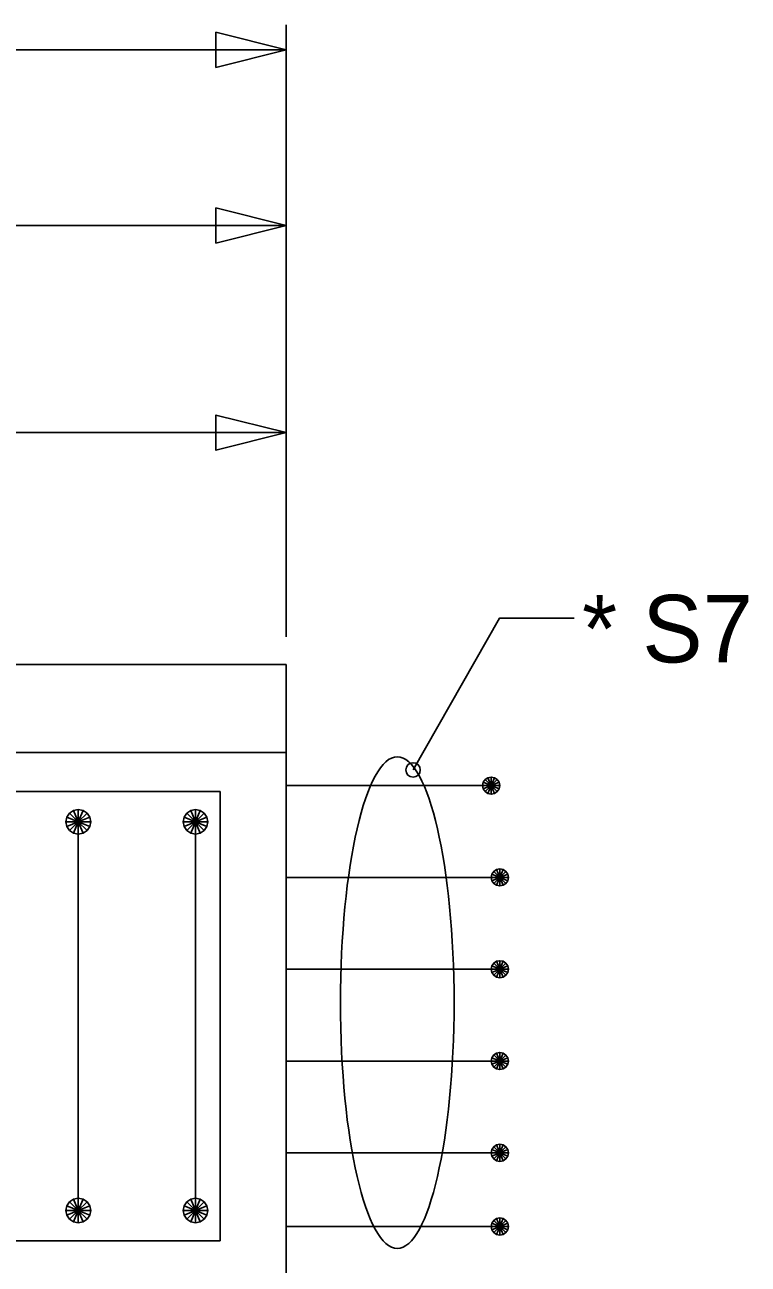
# Model space of a CAD drawing. Extents: x 0 to 34, y -1.6 to 25.2.
# Drawn here: x 20.232 to 21.775, y 10.192 to 12.835 of the extents above; entities that cross this region are included whole.
import ezdxf

# ---------------------------------------------------------------- set-up
doc = ezdxf.new("R2010")
doc.units = 0
for name, color, linetype in [('Arrowhead Terminators CELL', 7, 'Continuous'), ('P_SMU_Concrete_Girder', 7, 'Continuous'), ('P_SMU_Rebar_S_Bar', 7, 'Continuous'), ('SMU_Dimension Lines', 7, 'Continuous'), ('SMU_Text', 7, 'Continuous')]:
    doc.layers.add(name, color=color, linetype=linetype)

msp = doc.modelspace()

# ---------------------------------------------------------------- linework, layer by layer
at = {"layer": 'Arrowhead Terminators CELL'}
for points in [[(20.7895, 12.7821), (20.6395, 12.8196), (20.6395, 12.7446)], [(20.7895, 12.4071), (20.6395, 12.4446), (20.6395, 12.3696)], [(20.7895, 11.9655), (20.6395, 12.003), (20.6395, 11.928)]]:
    msp.add_lwpolyline(points, close=True, dxfattribs=at)
at = {"layer": 'P_SMU_Concrete_Girder'}
for p, q in [((20.7895, 11.4708), (3.8957, 11.4708)), ((3.8957, 11.2833), (20.7895, 11.2833))]:
    msp.add_line(p, q, dxfattribs=at)
msp.add_lwpolyline([(3.8957, 9.9708), (20.7895, 9.9708), (20.7895, 11.4708)], dxfattribs=at)
at = {"layer": 'P_SMU_Rebar_S_Bar'}
for p, q in [((20.7895, 11.2126), (21.2449, 11.2126)), ((20.6489, 11.1997), (17.6432, 11.1997)), ((20.6489, 11.1997), (20.6489, 10.2419)), ((20.3361, 11.1597), (20.3275, 11.154)), ((20.3275, 11.154), (20.3361, 11.1597)), ((20.3461, 11.1617), (20.3361, 11.1597)), ((20.3361, 11.1597), (20.3461, 11.1353)), ((20.3563, 11.1597), (20.3461, 11.1617)), ((20.3461, 11.1617), (20.3461, 11.1353)), ((20.3461, 11.1353), (20.3563, 11.1597)), ((20.3649, 11.154), (20.3563, 11.1597)), ((20.3563, 11.1597), (20.3649, 11.154)), ((20.586, 11.1597), (20.5775, 11.154)), ((20.5775, 11.154), (20.586, 11.1597)), ((20.5961, 11.1617), (20.586, 11.1597)), ((20.586, 11.1597), (20.5961, 11.1353)), ((20.6063, 11.1597), (20.5961, 11.1617)), ((20.5961, 11.1617), (20.5961, 11.1353)), ((20.5961, 11.1353), (20.6063, 11.1597)), ((20.6148, 11.154), (20.6063, 11.1597)), ((20.6063, 11.1597), (20.6148, 11.154)), ((20.3218, 11.1454), (20.3197, 11.1353)), ((20.3197, 11.1353), (20.3218, 11.1454)), ((20.3197, 11.1353), (20.3218, 11.1252)), ((20.3461, 11.1353), (20.3197, 11.1353)), ((20.3275, 11.154), (20.3218, 11.1454)), ((20.3218, 11.1454), (20.3461, 11.1353)), ((20.3218, 11.1252), (20.3461, 11.1353)), ((20.3461, 11.1353), (20.3275, 11.154)), ((20.3461, 11.1353), (20.3275, 11.1166)), ((20.336, 11.1109), (20.3461, 11.1353)), ((20.3649, 11.154), (20.3461, 11.1353)), ((20.3461, 11.1353), (20.3706, 11.1454)), ((20.3461, 10.9083), (20.3461, 11.1353)), ((20.3461, 11.1353), (20.3461, 11.1089)), ((20.3726, 11.1353), (20.3461, 11.1353)), ((20.3461, 11.1353), (20.3706, 11.1251)), ((20.3648, 11.1166), (20.3461, 11.1353)), ((20.3461, 11.1353), (20.3563, 11.1109)), ((20.3706, 11.1454), (20.3649, 11.154)), ((20.3726, 11.1353), (20.3706, 11.1454)), ((20.3706, 11.1454), (20.3726, 11.1353)), ((20.3706, 11.1251), (20.3726, 11.1353)), ((20.5717, 11.1454), (20.5697, 11.1353)), ((20.5697, 11.1353), (20.5717, 11.1454)), ((20.5697, 11.1353), (20.5717, 11.1252)), ((20.5961, 11.1353), (20.5697, 11.1353)), ((20.5775, 11.154), (20.5717, 11.1454)), ((20.5717, 11.1454), (20.5961, 11.1353)), ((20.5717, 11.1252), (20.5961, 11.1353)), ((20.5961, 11.1353), (20.5775, 11.154)), ((20.5961, 11.1353), (20.5775, 11.1166)), ((20.586, 11.1109), (20.5961, 11.1353)), ((20.6148, 11.154), (20.5961, 11.1353)), ((20.5961, 11.1353), (20.6205, 11.1454)), ((20.5961, 10.9083), (20.5961, 11.1353)), ((20.5961, 11.1353), (20.5961, 11.1089)), ((20.6226, 11.1353), (20.5961, 11.1353)), ((20.5961, 11.1353), (20.6205, 11.1251)), ((20.6148, 11.1166), (20.5961, 11.1353)), ((20.5961, 11.1353), (20.6062, 11.1109)), ((20.6205, 11.1454), (20.6148, 11.154)), ((20.6226, 11.1353), (20.6205, 11.1454)), ((20.6205, 11.1454), (20.6226, 11.1353)), ((20.6205, 11.1251), (20.6226, 11.1353)), ((20.3218, 11.1252), (20.3275, 11.1166)), ((20.3275, 11.1166), (20.3218, 11.1252)), ((20.3275, 11.1166), (20.336, 11.1109)), ((20.336, 11.1109), (20.3461, 11.1089)), ((20.3461, 11.1089), (20.336, 11.1109)), ((20.3461, 11.1089), (20.3563, 11.1109)), ((20.3563, 11.1109), (20.3648, 11.1166)), ((20.3648, 11.1166), (20.3706, 11.1251)), ((20.3706, 11.1251), (20.3648, 11.1166)), ((20.5717, 11.1252), (20.5775, 11.1166)), ((20.5775, 11.1166), (20.5717, 11.1252)), ((20.5775, 11.1166), (20.586, 11.1109)), ((20.586, 11.1109), (20.5961, 11.1089)), ((20.5961, 11.1089), (20.586, 11.1109)), ((20.5961, 11.1089), (20.6062, 11.1109)), ((20.6062, 11.1109), (20.6148, 11.1166)), ((20.6148, 11.1166), (20.6205, 11.1251)), ((20.6205, 11.1251), (20.6148, 11.1166)), ((20.7895, 11.0168), (21.2449, 11.0168)), ((20.3461, 10.9083), (20.3461, 10.3062)), ((20.5961, 10.9083), (20.5961, 10.3062)), ((20.7895, 10.8209), (21.2449, 10.8209)), ((20.7895, 10.6251), (21.2449, 10.6251)), ((20.7895, 10.4293), (21.2449, 10.4293)), ((20.3197, 10.3062), (20.3218, 10.3163)), ((20.3218, 10.3163), (20.3275, 10.3249)), ((20.3275, 10.3249), (20.3218, 10.3163)), ((20.3218, 10.3163), (20.3461, 10.3062)), ((20.3275, 10.3249), (20.336, 10.3306)), ((20.3461, 10.3062), (20.3275, 10.3249)), ((20.336, 10.3306), (20.3461, 10.3326)), ((20.3461, 10.3326), (20.336, 10.3306)), ((20.336, 10.3306), (20.3461, 10.3062)), ((20.3461, 10.3326), (20.3563, 10.3306)), ((20.3461, 10.3062), (20.3461, 10.3326)), ((20.3461, 10.3062), (20.3563, 10.3306)), ((20.3648, 10.3249), (20.3461, 10.3062)), ((20.3461, 10.3062), (20.3706, 10.3164)), ((20.3563, 10.3306), (20.3648, 10.3249)), ((20.3648, 10.3249), (20.3706, 10.3164)), ((20.3706, 10.3164), (20.3648, 10.3249)), ((20.3706, 10.3164), (20.3726, 10.3062)), ((20.5697, 10.3062), (20.5717, 10.3163)), ((20.5717, 10.3163), (20.5775, 10.3249)), ((20.5775, 10.3249), (20.5717, 10.3163)), ((20.5717, 10.3163), (20.5961, 10.3062)), ((20.5775, 10.3249), (20.586, 10.3306)), ((20.5961, 10.3062), (20.5775, 10.3249)), ((20.586, 10.3306), (20.5961, 10.3326)), ((20.5961, 10.3326), (20.586, 10.3306)), ((20.586, 10.3306), (20.5961, 10.3062)), ((20.5961, 10.3326), (20.6062, 10.3306)), ((20.5961, 10.3062), (20.5961, 10.3326)), ((20.5961, 10.3062), (20.6062, 10.3306)), ((20.6148, 10.3249), (20.5961, 10.3062)), ((20.5961, 10.3062), (20.6205, 10.3164)), ((20.6062, 10.3306), (20.6148, 10.3249)), ((20.6148, 10.3249), (20.6205, 10.3164)), ((20.6205, 10.3164), (20.6148, 10.3249)), ((20.6205, 10.3164), (20.6226, 10.3062)), ((20.3218, 10.2961), (20.3197, 10.3062)), ((20.3461, 10.3062), (20.3197, 10.3062)), ((20.3197, 10.3062), (20.3218, 10.2961)), ((20.3218, 10.2961), (20.3461, 10.3062)), ((20.3275, 10.2875), (20.3218, 10.2961)), ((20.3461, 10.3062), (20.3275, 10.2875)), ((20.3361, 10.2819), (20.3275, 10.2875)), ((20.3275, 10.2875), (20.3361, 10.2819)), ((20.3361, 10.2819), (20.3461, 10.3062)), ((20.3461, 10.2798), (20.3461, 10.3062)), ((20.3461, 10.3062), (20.3563, 10.2819)), ((20.3649, 10.2876), (20.3461, 10.3062)), ((20.3461, 10.3062), (20.3706, 10.2961)), ((20.3726, 10.3062), (20.3461, 10.3062)), ((20.3649, 10.2876), (20.3563, 10.2819)), ((20.3563, 10.2819), (20.3649, 10.2876)), ((20.3706, 10.2961), (20.3649, 10.2876)), ((20.3726, 10.3062), (20.3706, 10.2961)), ((20.3706, 10.2961), (20.3726, 10.3062)), ((20.5717, 10.2961), (20.5697, 10.3062)), ((20.5961, 10.3062), (20.5697, 10.3062)), ((20.5697, 10.3062), (20.5717, 10.2961)), ((20.5717, 10.2961), (20.5961, 10.3062)), ((20.5775, 10.2875), (20.5717, 10.2961)), ((20.5961, 10.3062), (20.5775, 10.2875)), ((20.586, 10.2819), (20.5775, 10.2875)), ((20.5775, 10.2875), (20.586, 10.2819)), ((20.586, 10.2819), (20.5961, 10.3062)), ((20.5961, 10.2798), (20.5961, 10.3062)), ((20.5961, 10.3062), (20.6063, 10.2819)), ((20.6148, 10.2876), (20.5961, 10.3062)), ((20.5961, 10.3062), (20.6205, 10.2961)), ((20.6226, 10.3062), (20.5961, 10.3062)), ((20.6148, 10.2876), (20.6063, 10.2819)), ((20.6063, 10.2819), (20.6148, 10.2876)), ((20.6205, 10.2961), (20.6148, 10.2876)), ((20.6226, 10.3062), (20.6205, 10.2961)), ((20.6205, 10.2961), (20.6226, 10.3062)), ((20.3461, 10.2798), (20.3361, 10.2819)), ((20.3563, 10.2819), (20.3461, 10.2798)), ((20.5961, 10.2798), (20.586, 10.2819)), ((20.6063, 10.2819), (20.5961, 10.2798)), ((20.7895, 10.2723), (21.2449, 10.2723)), ((20.6489, 10.2419), (17.6432, 10.2419))]:
    msp.add_line(p, q, dxfattribs=at)
for points in [[(21.2266, 11.2309), (21.2196, 11.2295), (21.2137, 11.2256), (21.2097, 11.2196), (21.2083, 11.2126), (21.2097, 11.2056), (21.2137, 11.1997), (21.2196, 11.1957), (21.2266, 11.1943), (21.2336, 11.1957), (21.2395, 11.1997), (21.2435, 11.2056), (21.2449, 11.2126), (21.2435, 11.2196), (21.2396, 11.2255), (21.2337, 11.2295), (21.2266, 11.2309), (21.2266, 11.2126), (21.2266, 11.1943), (21.2196, 11.1957), (21.2266, 11.2126), (21.2137, 11.1997), (21.2097, 11.2056), (21.2266, 11.2126), (21.2083, 11.2126), (21.2097, 11.2196), (21.2266, 11.2126), (21.2137, 11.2256), (21.2196, 11.2295), (21.2266, 11.2126), (21.2337, 11.2295), (21.2396, 11.2255), (21.2266, 11.2126), (21.2435, 11.2196), (21.2449, 11.2126), (21.2266, 11.2126), (21.2435, 11.2056), (21.2395, 11.1997), (21.2266, 11.2126), (21.2336, 11.1957)], [(21.2449, 11.035), (21.2379, 11.0336), (21.2319, 11.0297), (21.228, 11.0237), (21.2266, 11.0168), (21.228, 11.0098), (21.2319, 11.0038), (21.2379, 10.9999), (21.2449, 10.9985), (21.2519, 10.9999), (21.2578, 11.0038), (21.2618, 11.0097), (21.2632, 11.0168), (21.2618, 11.0237), (21.2579, 11.0297), (21.2519, 11.0336), (21.2449, 11.035), (21.2449, 11.0168), (21.2449, 10.9985), (21.2379, 10.9999), (21.2449, 11.0168), (21.2319, 11.0038), (21.228, 11.0098), (21.2449, 11.0168), (21.2266, 11.0168), (21.228, 11.0237), (21.2449, 11.0168), (21.2319, 11.0297), (21.2379, 11.0336), (21.2449, 11.0168), (21.2519, 11.0336), (21.2579, 11.0297), (21.2449, 11.0168), (21.2618, 11.0237), (21.2632, 11.0168), (21.2449, 11.0168), (21.2618, 11.0097), (21.2578, 11.0038), (21.2449, 11.0168), (21.2519, 10.9999)], [(21.2449, 10.8392), (21.2379, 10.8378), (21.2319, 10.8339), (21.228, 10.8279), (21.2266, 10.8209), (21.228, 10.8139), (21.2319, 10.808), (21.2379, 10.8041), (21.2449, 10.8026), (21.2519, 10.8041), (21.2578, 10.808), (21.2618, 10.8139), (21.2632, 10.8209), (21.2618, 10.8279), (21.2579, 10.8338), (21.2519, 10.8378), (21.2449, 10.8392), (21.2449, 10.8209), (21.2449, 10.8026), (21.2379, 10.8041), (21.2449, 10.8209), (21.2319, 10.808), (21.228, 10.8139), (21.2449, 10.8209), (21.2266, 10.8209), (21.228, 10.8279), (21.2449, 10.8209), (21.2319, 10.8339), (21.2379, 10.8378), (21.2449, 10.8209), (21.2519, 10.8378), (21.2579, 10.8338), (21.2449, 10.8209), (21.2618, 10.8279), (21.2632, 10.8209), (21.2449, 10.8209), (21.2618, 10.8139), (21.2578, 10.808), (21.2449, 10.8209), (21.2519, 10.8041)], [(21.2449, 10.6434), (21.2379, 10.642), (21.2319, 10.6381), (21.228, 10.6321), (21.2266, 10.6251), (21.228, 10.6181), (21.2319, 10.6122), (21.2379, 10.6082), (21.2449, 10.6068), (21.2519, 10.6082), (21.2578, 10.6122), (21.2618, 10.6181), (21.2632, 10.6251), (21.2618, 10.6321), (21.2579, 10.638), (21.2519, 10.642), (21.2449, 10.6434), (21.2449, 10.6251), (21.2449, 10.6068), (21.2379, 10.6082), (21.2449, 10.6251), (21.2319, 10.6122), (21.228, 10.6181), (21.2449, 10.6251), (21.2266, 10.6251), (21.228, 10.6321), (21.2449, 10.6251), (21.2319, 10.6381), (21.2379, 10.642), (21.2449, 10.6251), (21.2519, 10.642), (21.2579, 10.638), (21.2449, 10.6251), (21.2618, 10.6321), (21.2632, 10.6251), (21.2449, 10.6251), (21.2618, 10.6181), (21.2578, 10.6122), (21.2449, 10.6251), (21.2519, 10.6082)], [(21.2449, 10.4475), (21.2379, 10.4461), (21.2319, 10.4422), (21.228, 10.4362), (21.2266, 10.4293), (21.228, 10.4223), (21.2319, 10.4163), (21.2379, 10.4124), (21.2449, 10.411), (21.2519, 10.4124), (21.2578, 10.4163), (21.2618, 10.4222), (21.2632, 10.4293), (21.2618, 10.4362), (21.2579, 10.4422), (21.2519, 10.4461), (21.2449, 10.4475), (21.2449, 10.4293), (21.2449, 10.411), (21.2379, 10.4124), (21.2449, 10.4293), (21.2319, 10.4163), (21.228, 10.4223), (21.2449, 10.4293), (21.2266, 10.4293), (21.228, 10.4362), (21.2449, 10.4293), (21.2319, 10.4422), (21.2379, 10.4461), (21.2449, 10.4293), (21.2519, 10.4461), (21.2579, 10.4422), (21.2449, 10.4293), (21.2618, 10.4362), (21.2632, 10.4293), (21.2449, 10.4293), (21.2618, 10.4222), (21.2578, 10.4163), (21.2449, 10.4293), (21.2519, 10.4124)], [(21.2449, 10.2906), (21.2379, 10.2892), (21.2319, 10.2853), (21.228, 10.2793), (21.2266, 10.2723), (21.228, 10.2653), (21.2319, 10.2594), (21.2379, 10.2554), (21.2449, 10.254), (21.2519, 10.2554), (21.2578, 10.2594), (21.2618, 10.2653), (21.2632, 10.2723), (21.2618, 10.2793), (21.2579, 10.2852), (21.2519, 10.2892), (21.2449, 10.2906), (21.2449, 10.2723), (21.2449, 10.254), (21.2379, 10.2554), (21.2449, 10.2723), (21.2319, 10.2594), (21.228, 10.2653), (21.2449, 10.2723), (21.2266, 10.2723), (21.228, 10.2793), (21.2449, 10.2723), (21.2319, 10.2853), (21.2379, 10.2892), (21.2449, 10.2723), (21.2519, 10.2892), (21.2579, 10.2852), (21.2449, 10.2723), (21.2618, 10.2793), (21.2632, 10.2723), (21.2449, 10.2723), (21.2618, 10.2653), (21.2578, 10.2594), (21.2449, 10.2723), (21.2519, 10.2554)]]:
    msp.add_lwpolyline(points, dxfattribs=at)
at = {"layer": 'SMU_Dimension Lines'}
for p, q in [((20.7895, 11.5299), (20.7895, 12.8354)), ((3.8957, 12.7821), (20.7895, 12.7821)), ((20.7895, 12.4071), (12.3426, 12.4071)), ((17.4706, 11.9655), (20.7895, 11.9655))]:
    msp.add_line(p, q, dxfattribs=at)
msp.add_lwpolyline([(21.06, 11.2461), (21.2439, 11.5697), (21.4032, 11.5697)], dxfattribs=at)
msp.add_circle((21.06, 11.2461), 0.0154, dxfattribs=at)
msp.add_ellipse((21.0263, 10.7497), major_axis=(0, 0.5244), ratio=0.230996, dxfattribs=at)

# ---------------------------------------------------------------- texts
at = {"layer": 'SMU_Text'}
msp.add_text('* S7', height=0.144, dxfattribs=at).set_placement((21.4203, 11.4753))

doc.saveas('drawing.dxf')
